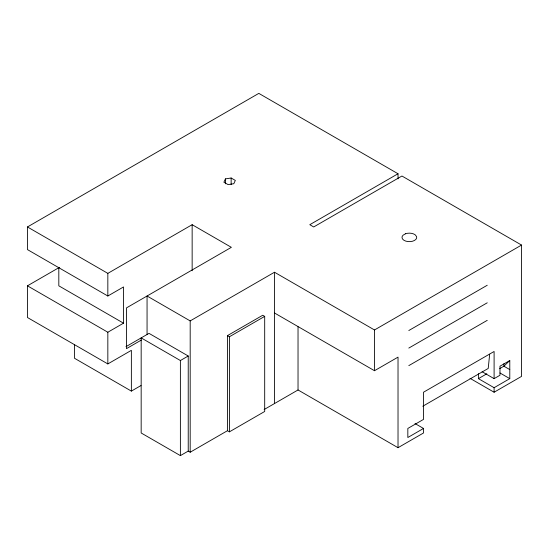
<?xml version="1.0" encoding="UTF-8"?>
<svg xmlns="http://www.w3.org/2000/svg" width="549" height="549" viewBox="0 0 549 549"><rect width="100%" height="100%" fill="white"/><g stroke="black" fill="none" stroke-linecap="round" stroke-linejoin="round"><path stroke-width="0.82" d="M489.667 354.235L488.219 368.454L422.778 406.239M225.426 178.885L223.896 182.193L228.082 184.608L233.799 183.723L235.329 180.422L231.143 178.006L225.426 178.885L225.426 183.826M478.412 373.704L478.412 378.645L494.1 387.704L509.788 378.645L509.788 360.535L503.907 366.197L499.72 368.605M141.004 385.535L131.369 391.101L131.369 350.344L107.837 363.932L27.45 317.514L27.45 285.823L107.837 332.234L123.525 323.176L123.525 286.949L107.837 296.007L27.45 249.596L27.45 226.957L258.812 93.378L398.025 173.752L398.025 178.864M27.45 285.823L59.278 267.445M27.45 226.957L107.837 273.368L192.15 224.692L231.362 247.331L126.469 307.893L126.469 348.649L141.319 340.071M398.025 173.752L309.794 224.692L313.712 226.957L401.943 176.016L521.55 245.067L521.55 376.381L494.1 392.233L470.026 378.33M125.975 346.666L149.012 333.367L188.232 356.006L188.232 451.093L180.388 455.622L141.168 432.983L141.168 337.889L180.388 360.535L188.232 356.006M147.057 334.375L147.057 296.007L190.187 320.911L274.5 272.235L374.493 329.97L521.55 245.067M227.444 430.718L227.444 335.631L262.738 315.25L264.693 316.382L264.693 411.476L229.407 431.85L227.444 430.718L190.187 452.225L188.232 451.093M227.444 335.631L229.407 336.757L264.693 316.382M264.138 409.533L298.032 389.968L398.025 447.696L423.512 432.983L423.512 428.453L415.017 423.547M408.806 330.532L487.238 285.254M408.806 348.08L487.238 302.801M274.5 312.985L374.493 370.719L398.025 357.138L398.025 447.696M408.806 365.627L487.238 320.348M478.412 378.645L486.819 373.794M509.788 360.535L499.981 366.19L499.981 375.248L494.1 378.645L482.091 371.714M423.512 428.453L407.832 437.512L407.832 428.453L423.512 419.395L423.512 392.226L494.1 351.477L494.1 378.645M509.788 369.587L503.907 366.197L503.907 363.726M499.981 372.984L509.788 378.645M123.525 323.176L58.818 285.823L58.818 267.288M131.369 391.101L74.506 358.271L74.506 344.683M494.1 387.704L494.1 392.233M374.493 329.97L374.493 370.719M298.032 326.744L298.032 389.968M274.5 272.235L274.5 403.549M231.143 178.006L231.143 184.588M229.407 336.757L229.407 431.85M192.15 224.692L192.15 270.739M190.187 320.911L190.187 452.225M180.388 360.535L180.388 455.622M107.837 273.368L107.837 296.007M107.837 332.234L107.837 363.932M405.553 233.757L403.055 235.198A7.37 4.255 0 0 0 408.037 241.587A7.37 4.255 0 0 0 416.609 236.633L415.161 234.78A7.37 4.255 0 0 0 405.553 233.757"/></g></svg>
